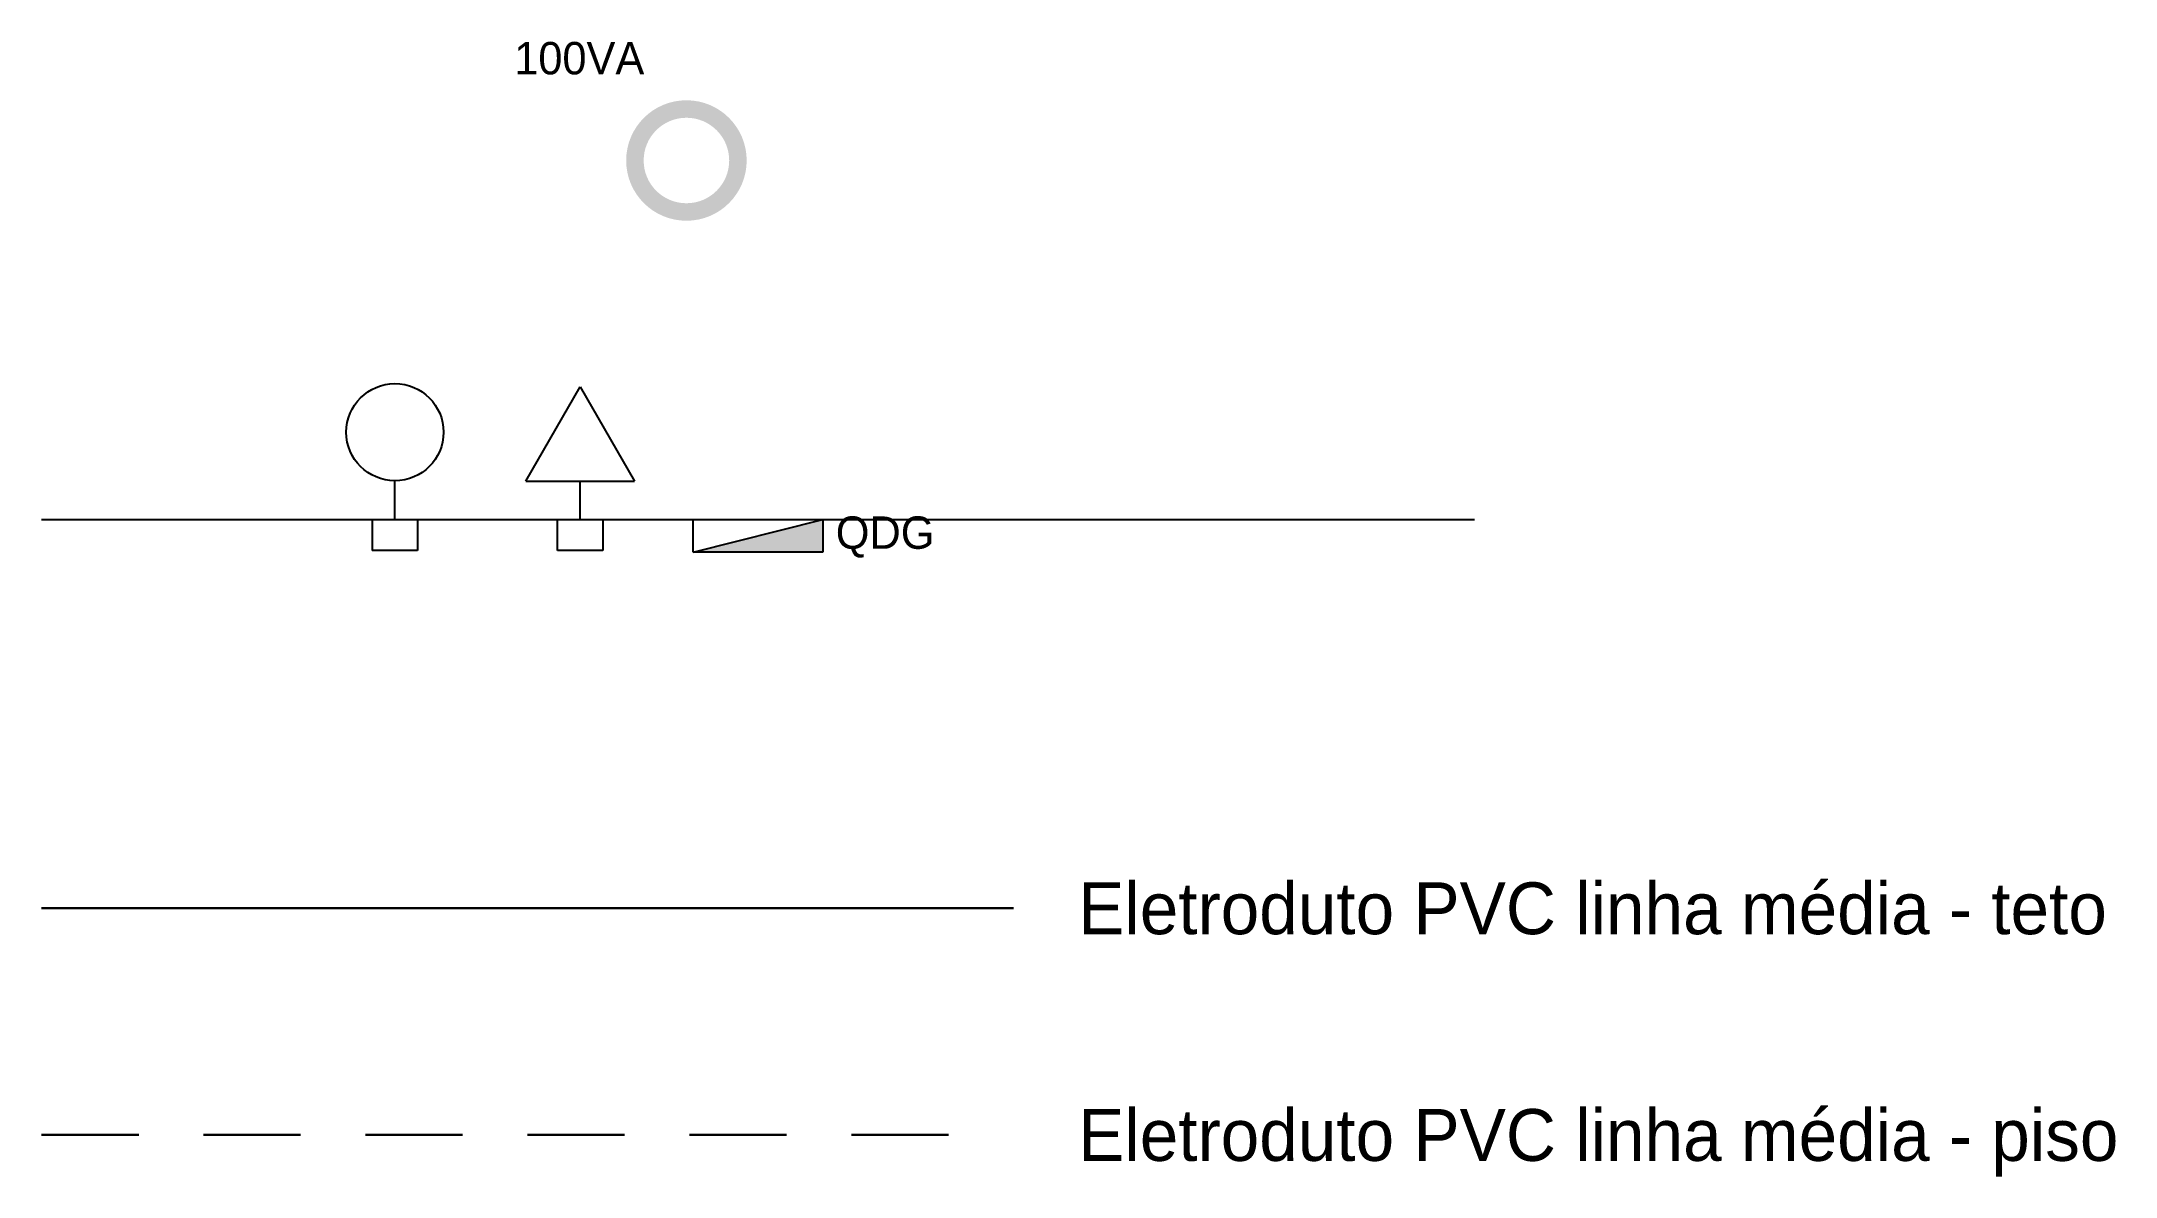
# Model space of a CAD drawing. Header units: metres. Extents: x 0 to 3.2, y -1.01 to 0.74.
import ezdxf
from ezdxf.enums import TextEntityAlignment as Align

# ---------------------------------------------------------------- set-up
doc = ezdxf.new("R2010")
doc.units = ezdxf.units.M
doc.linetypes.add('ELE_PISO', pattern=[0.25, 0.15, -0.1])
doc.layers.add('ELE-ELETRODUTO-PVC-MEDIA-PISO', color=6, linetype='ELE_PISO', lineweight=30)
doc.layers.add('ELE-ELETRODUTO-PVC-MEDIA-TETO', color=4, linetype='Continuous', lineweight=30)
for name, color, linetype in [('ELE-PONTOS', 7, 'Continuous'), ('ELE-QUADROS', 2, 'Continuous'), ('ELE-REFERENCIA', 3, 'Continuous')]:
    doc.layers.add(name, color=color, linetype=linetype)

# ---------------------------------------------------------------- blocks, each defined once
blk = doc.blocks.new('INT-SIM')
for p, q in [((0, 0), (0, 0.06)), ((-0.035, 0), (0.035, 0)), ((-0.035, 0), (-0.035, -0.0475)), ((0.035, 0), (0.035, -0.0475)), ((0.035, -0.0475), (-0.035, -0.0475))]:
    blk.add_line(p, q)
blk.add_circle((0, 0.135), 0.075)
blk.add_attdef('COMANDO', (0.1, 0.1), '', height=0.05)
for tag, flags in [('ALTURA', 1), ('TIPO_PONTO', 3), ('TAG', 1), ('TENSAO', 1), ('CIRCUITO', 1), ('POTENCIA', 1), ('NUMERO_FASES', 1)]:
    blk.add_attdef(tag, (0, 0), '', height=0.05, dxfattribs=dict(flags=flags))
blk = doc.blocks.new('TOM-SIM-BAIXA')
for p, q in [((-0.084, 0.0595), (0, 0.205)), ((0, 0.205), (0.084, 0.0595)), ((-0.084, 0.0595), (0.084, 0.0595)), ((0, 0), (0, 0.0595)), ((-0.035, 0), (0.035, 0)), ((0.035, 0), (0.035, -0.0475)), ((-0.035, -0.0475), (-0.035, 0)), ((0.035, -0.0475), (-0.035, -0.0475))]:
    blk.add_line(p, q)
blk.add_attdef('CIRCUITO', (0.1, 0.1), '', height=0.05)
for tag, flags in [('ALTURA', 1), ('TIPO_PONTO', 3), ('TAG', 1), ('TENSAO', 1), ('TIPO_CARGA', 1), ('POTENCIA', 1), ('NUMERO_FASES', 1), ('FP', 1)]:
    blk.add_attdef(tag, (0, 0), '', height=0.05, dxfattribs=dict(flags=flags))
blk = doc.blocks.new('QDG')
blk.add_hatch(color=256).paths.add_polyline_path([(-0.1, -0.05), (0.1, -0.05), (0.1, 0)])
for p, q in [((-0.1, -0.05), (-0.1, 0)), ((-0.1, 0), (0.1, 0)), ((-0.1, -0.05), (0.1, 0)), ((0.1, 0), (0.1, -0.05)), ((0.1, -0.05), (-0.1, -0.05))]:
    blk.add_line(p, q)
for tag, flags in [('ALTURA', 1), ('TIPO_PONTO', 3), ('TENSAO', 1), ('NUMERO_FASES', 1)]:
    blk.add_attdef(tag, (0, 0), '', height=0.05, dxfattribs=dict(flags=flags))
blk.add_attdef('TAG', (0.12, -0.045), '', height=0.05)
blk = doc.blocks.new('ILU-OCT')
h = blk.add_hatch(color=256)
h.paths.add_polyline_path([(0.066, 0, 1), (-0.066, 0, 1)])
h.paths.add_polyline_path([(0.093, 0, 1), (-0.093, 0, 1)])
for tag, p in [('POTENCIA', (-0.065, 0.118)), ('COMANDO', (-0.118, -0.025))]:
    blk.add_attdef(tag, text='', height=0.05).set_placement(p, align=Align.BOTTOM_RIGHT)
for tag, flags in [('ALTURA', 1), ('TIPO_PONTO', 3), ('TAG', 1), ('TENSAO', 1), ('TIPO_CARGA', 1), ('NUMERO_FASES', 1), ('FP', 1)]:
    blk.add_attdef(tag, (0, 0), '', height=0.05, dxfattribs=dict(flags=flags))
blk.add_attdef('CIRCUITO', (0.118, -0.025), '', height=0.05)

msp = doc.modelspace()

# ---------------------------------------------------------------- linework, layer by layer
at = {"layer": 'ELE-ELETRODUTO-PVC-MEDIA-PISO'}
msp.add_line((0, -0.95), (1.5, -0.95), dxfattribs=at)
at = {"layer": 'ELE-ELETRODUTO-PVC-MEDIA-TETO'}
msp.add_line((0, -0.6), (1.5, -0.6), dxfattribs=at)
at = {"layer": 'ELE-REFERENCIA'}
msp.add_line((0, 0), (2.2118, 0), dxfattribs=at)

# ---------------------------------------------------------------- block references
at = {"layer": 'ELE-PONTOS'}
msp.add_blockref('ILU-OCT', (0.9954, 0.5545), dxfattribs=at).add_auto_attribs({'POTENCIA': '100VA'})
for name, p in [('INT-SIM', (0.5455, 0)), ('TOM-SIM-BAIXA', (0.8315, 0))]:
    msp.add_blockref(name, p, dxfattribs=at)
at = {"layer": 'ELE-QUADROS'}
msp.add_blockref('QDG', (1.1059, 0), dxfattribs=at).add_auto_attribs({'TAG': 'QDG'})

# ---------------------------------------------------------------- texts
at = {"layer": 'ELE-REFERENCIA'}
for s, p in [('Eletroduto PVC linha média - teto', (1.6, -0.64)), ('Eletroduto PVC linha média - piso', (1.6, -0.99))]:
    msp.add_text(s, height=0.08, dxfattribs=at).set_placement(p)

doc.saveas('drawing.dxf')
